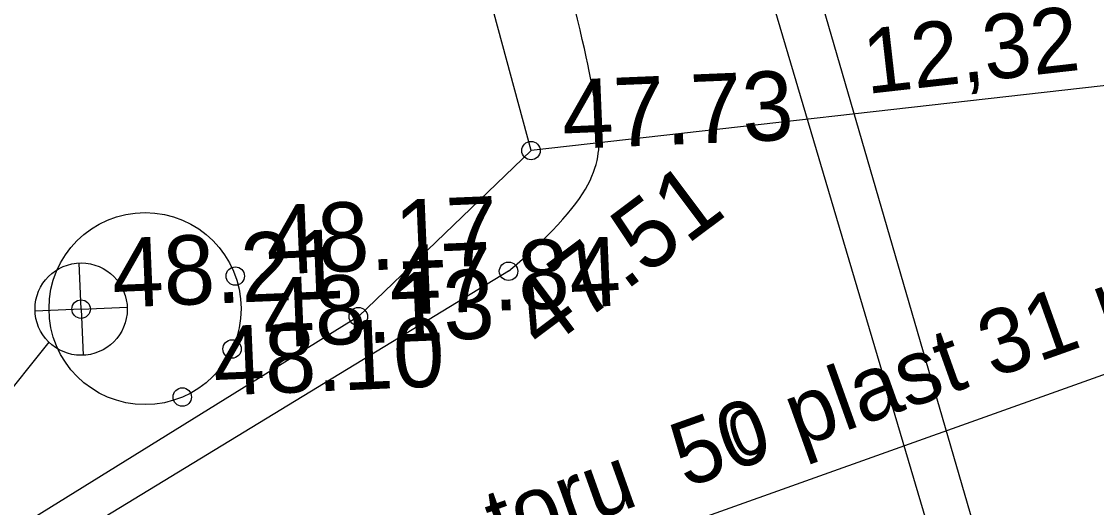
# Model space of a CAD drawing. Extents: x 641999 to 642085, y 6456465 to 6456594.
# Drawn here: x 642011.14 to 642022.85, y 6456507.53 to 6456512.82 of the extents above; entities that cross this region are included whole.
import ezdxf

# ---------------------------------------------------------------- set-up
doc = ezdxf.new("R2010")
doc.units = 0
for name, color, linetype in [('KQLVIKUD', 7, 'Continuous'), ('Level 12', 7, 'Continuous'), ('Level 13', 7, 'Continuous'), ('Level 14', 7, 'Continuous'), ('Level 17', 7, 'Continuous'), ('Level 22', 7, 'Continuous'), ('Level 23', 7, 'Continuous'), ('Level 24', 7, 'Continuous'), ('Level 25', 7, 'Continuous'), ('Level 30', 7, 'Continuous'), ('Level 5', 7, 'Continuous'), ('Level 50', 7, 'Continuous'), ('Level 63', 7, 'Continuous'), ('Level 8', 7, 'Continuous'), ('Level 9', 7, 'Continuous')]:
    doc.layers.add(name, color=color, linetype=linetype)

# ---------------------------------------------------------------- blocks, each defined once
blk = doc.blocks.new('PUNKT9')
at = {"layer": 'Level 12'}
blk.add_circle((0, 0), 100, dxfattribs=at)
blk = doc.blocks.new('VKANK4')
at = {"layer": 'Level 22'}
for q in [(0, 500), (-500, 0), (500, 0), (0, -500)]:
    blk.add_line((0, 0), q, dxfattribs=at)
blk.add_circle((0, 0), 500, dxfattribs=at)
blk = doc.blocks.new('PUNK11')
at = {"layer": 'KQLVIKUD'}
blk.add_circle((0, 0), 100, dxfattribs=at)
blk = doc.blocks.new('VKANK8')
at = {"layer": 'Level 24'}
for q in [(0, 500), (-500, 0), (500, 0), (0, -500)]:
    blk.add_line((0, 0), q, dxfattribs=at)
blk.add_circle((0, 0), 500, dxfattribs=at)

msp = doc.modelspace()

# ---------------------------------------------------------------- linework, layer by layer
at = {"layer": 'Level 12'}
msp.add_line((642016.443, 6456510.1), (642016.443, 6456510.1), dxfattribs=at)
for points in [[(642003.825, 6456565.615), (642008.126, 6456551.097), (642012.968, 6456534.618), (642017.268, 6456520.08), (642018.398, 6456516.196), (642018.15, 6456516.117), (642018.474, 6456515.196), (642018.675, 6456515.203), (642023.553, 6456498.743), (642023.382, 6456498.684), (642023.646, 6456497.737), (642023.833, 6456497.777), (642025.876, 6456490.75)], [(642016.443, 6456510.1), (642008.683, 6456505.379), (642005.04, 6456503.61), (642002.969, 6456502.901)]]:
    msp.add_lwpolyline(points, dxfattribs=at)
msp.add_open_spline([(642016.443, 6456510.1), (642017.473, 6456510.974), (642017.444, 6456511.669), (642017.213, 6456513.05), (642012.095, 6456531.845), (642006.083, 6456551.236), (642001.855, 6456565.297), (642001.16, 6456565.964)], degree=3, dxfattribs=at)
at = {"layer": 'Level 13'}
for p, q in [((642013.466, 6456510.048), (642013.466, 6456510.048)), ((642003.134, 6456498.968), (642011.437, 6456509.327)), ((642013.431, 6456509.254), (642013.431, 6456509.254)), ((642012.889, 6456508.731), (642012.889, 6456508.731))]:
    msp.add_line(p, q, dxfattribs=at)
msp.add_circle((642012.483, 6456509.694), 1.046, dxfattribs=at)
at = {"layer": 'Level 14'}
msp.add_line((642002.068, 6456574.181), (642023.976, 6456498.852), dxfattribs=at)
at = {"layer": 'Level 17'}
for p, q in [((642016.688, 6456511.414), (642013.735, 6456522.377)), ((642016.688, 6456511.414), (642016.688, 6456511.414)), ((642016.688, 6456511.414), (642016.688, 6456511.414)), ((642014.807, 6456509.607), (642014.807, 6456509.607))]:
    msp.add_line(p, q, dxfattribs=at)
msp.add_lwpolyline([(642016.688, 6456511.414), (642014.807, 6456509.607), (642008.449, 6456505.671), (642004.248, 6456503.743), (642003.577, 6456504.727)], dxfattribs=at)
at = {"layer": 'Level 22'}
msp.add_line((642011.787, 6456509.688), (642011.787, 6456509.688), dxfattribs=at)
at = {"layer": 'Level 24'}
for p, q in [((642013.466, 6456510.048), (642013.466, 6456510.048)), ((642011.787, 6456509.688), (642011.787, 6456509.688)), ((642003.134, 6456498.968), (642011.437, 6456509.327)), ((642013.431, 6456509.254), (642013.431, 6456509.254)), ((642012.889, 6456508.731), (642012.889, 6456508.731))]:
    msp.add_line(p, q, dxfattribs=at)
msp.add_circle((642012.483, 6456509.694), 1.046, dxfattribs=at)
at = {"layer": 'Level 25'}
msp.add_line((642002.068, 6456574.181), (642023.976, 6456498.852), dxfattribs=at)
at = {"layer": 'Level 30'}
msp.add_line((642016.443, 6456510.1), (642016.443, 6456510.1), dxfattribs=at)
for points in [[(642003.825, 6456565.615), (642008.126, 6456551.097), (642012.968, 6456534.618), (642017.268, 6456520.08), (642018.398, 6456516.196), (642018.15, 6456516.117), (642018.474, 6456515.196), (642018.675, 6456515.203), (642023.553, 6456498.743), (642023.382, 6456498.684), (642023.646, 6456497.737), (642023.833, 6456497.777), (642025.876, 6456490.75)], [(642016.443, 6456510.1), (642008.683, 6456505.379), (642005.04, 6456503.61), (642002.969, 6456502.901)]]:
    msp.add_lwpolyline(points, dxfattribs=at)
msp.add_open_spline([(642016.443, 6456510.1), (642017.473, 6456510.974), (642017.444, 6456511.669), (642017.213, 6456513.05), (642012.095, 6456531.845), (642006.083, 6456551.236), (642001.855, 6456565.297), (642001.16, 6456565.964)], degree=3, dxfattribs=at)
at = {"layer": 'Level 50'}
msp.add_line((642028.988, 6456512.805), (642016.688, 6456511.414), dxfattribs=at)
msp.add_lwpolyline([(642023.915, 6456507.844), (642025.438, 6456509.87), (642013.869, 6456505.741)], dxfattribs=at)
at = {"layer": 'Level 8'}
for p, q in [((642016.688, 6456511.414), (642013.735, 6456522.377)), ((642016.688, 6456511.414), (642016.688, 6456511.414)), ((642016.688, 6456511.414), (642016.688, 6456511.414)), ((642014.807, 6456509.607), (642014.807, 6456509.607))]:
    msp.add_line(p, q, dxfattribs=at)
msp.add_lwpolyline([(642016.688, 6456511.414), (642014.807, 6456509.607), (642008.449, 6456505.671), (642004.248, 6456503.743), (642003.577, 6456504.727)], dxfattribs=at)

# ---------------------------------------------------------------- block references
at = {"layer": 'Level 12', "xscale": 0.0010049292246302984, "yscale": 0.0010049292246302982, "rotation": 2.395773754129564}
for p in [(642016.688, 6456511.414), (642016.688, 6456511.414), (642016.443, 6456510.1), (642013.466, 6456510.048), (642011.787, 6456509.688), (642014.807, 6456509.607), (642013.431, 6456509.254), (642012.889, 6456508.731)]:
    msp.add_blockref('PUNKT9', p, dxfattribs=at)
at = {"layer": 'Level 22', "xscale": 0.0010049292246302984, "yscale": 0.0010049292246302982, "rotation": 2.395773754129564}
msp.add_blockref('VKANK4', (642011.787, 6456509.688), dxfattribs=at)
at = {"layer": 'Level 24', "xscale": 0.0010049292246302984, "yscale": 0.0010049292246302982, "rotation": 2.395773754129564}
msp.add_blockref('VKANK8', (642011.787, 6456509.688), dxfattribs=at)
at = {"layer": 'Level 9', "xscale": 0.0010049292246302984, "yscale": 0.0010049292246302982, "rotation": 2.395773754129564}
for p in [(642016.688, 6456511.414), (642016.688, 6456511.414), (642016.443, 6456510.1), (642013.466, 6456510.048), (642011.787, 6456509.688), (642014.807, 6456509.607), (642013.431, 6456509.254), (642012.889, 6456508.731)]:
    msp.add_blockref('PUNK11', p, dxfattribs=at)

# ---------------------------------------------------------------- texts
at = {"layer": 'Level 23'}
msp.add_text('47.51', height=0.7537, rotation=36.8186, dxfattribs=at).set_placement((642016.815, 6456509.208))
at = {"layer": 'Level 5'}
msp.add_text('47.51', height=0.7537, rotation=36.8186, dxfattribs=at).set_placement((642016.815, 6456509.208))
at = {"layer": 'Level 50'}
for s, height, rotation, p in [('12,32', 0.7035, 6.4506, (642020.348, 6456512.03)), ('lisaks toru  50 plast 31 m', 0.70345, 19.6594, (642013.893, 6456506.137)), ('0', 0.502, 19.6594, (642018.951, 6456508.047))]:
    msp.add_text(s, height=height, rotation=rotation, dxfattribs=at).set_placement(p)
at = {"layer": 'Level 63'}
for s, p in [('47.73', (642017.04, 6456511.429)), ('47.73', (642017.04, 6456511.429)), ('47.73', (642017.04, 6456511.429)), ('47.73', (642017.04, 6456511.429)), ('48.17', (642013.818, 6456510.063)), ('48.17', (642013.818, 6456510.063)), ('48.21', (642012.138, 6456509.703)), ('48.21', (642012.138, 6456509.703)), ('47.84', (642015.159, 6456509.622)), ('47.84', (642015.159, 6456509.622)), ('48.13', (642013.783, 6456509.269)), ('48.13', (642013.783, 6456509.269)), ('48.10', (642013.24, 6456508.745)), ('48.10', (642013.24, 6456508.745))]:
    msp.add_text(s, height=0.7537, rotation=2.3958, dxfattribs=at).set_placement(p)

doc.saveas('drawing.dxf')
